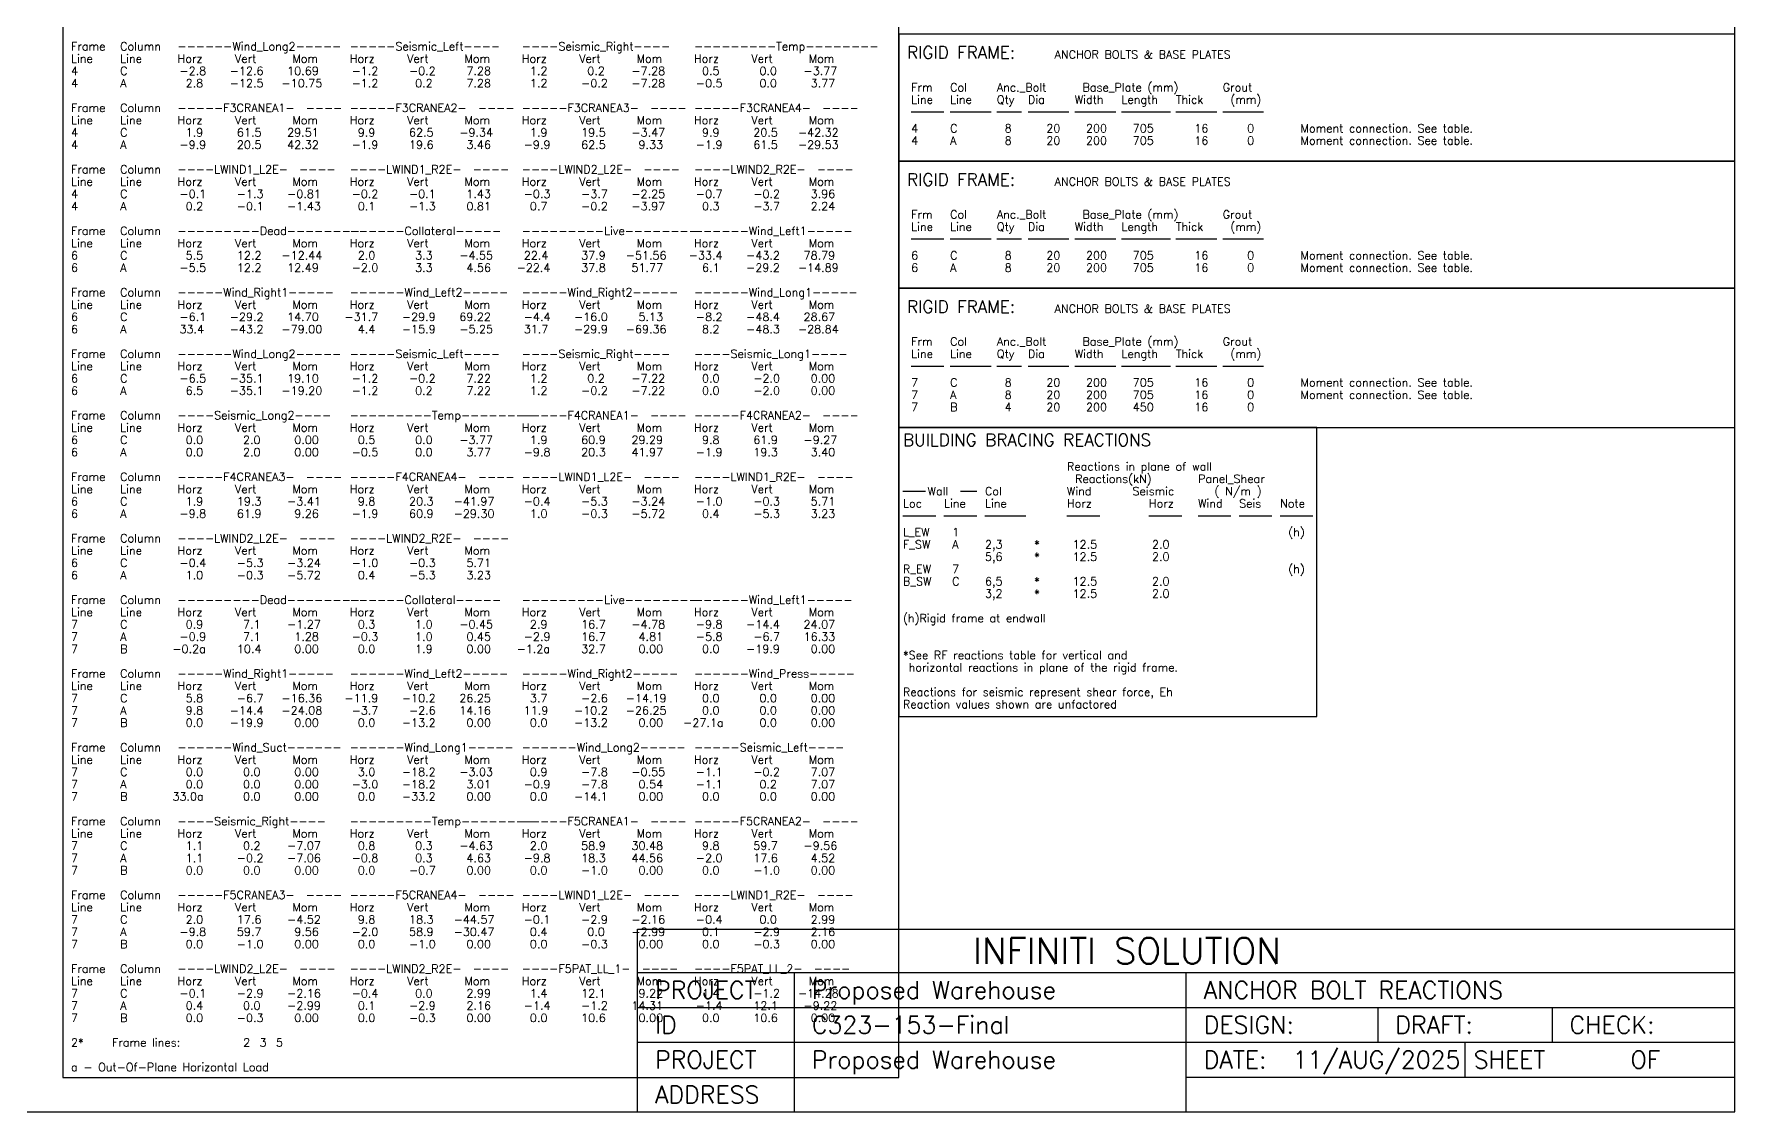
# Model space of a CAD drawing. Extents: x 0 to 56852, y 0 to 40202.
# Drawn here: x 23277 to 56852, y 0 to 21272 of the extents above; entities that cross this region are included whole.
import ezdxf

# ---------------------------------------------------------------- set-up
doc = ezdxf.new("R2010")
doc.units = 0
doc.linetypes.add('CONTIN', pattern=[0])
doc.layers.get('0').update_dxf_attribs({"linetype": 'CONTIN'})
for name, color, linetype in [('1', 7, 'CONTIN'), ('13', 1, 'CONTIN'), ('14', 7, 'CONTIN'), ('20', 7, 'CONTIN'), ('22', 7, 'CONTIN'), ('26', 7, 'CONTIN')]:
    doc.layers.add(name, color=color, linetype=linetype)
doc.styles.add('SIMPLEX', font='SIMPLEX')

# ---------------------------------------------------------------- blocks, each defined once
blk = doc.blocks.new('BOLT04')
for p, q in [((16503.26, 0), (0, 0)), ((0, 0), (0, -2507.848)), ((16503.26, -2507.848), (16503.26, 0)), ((0, -2507.848), (16503.26, -2507.848))]:
    blk.add_line(p, q)
at = {"layer": '14'}
for p, q in [((242.695, -1537.068), (889.882, -1537.068)), ((1011.229, -1537.068), (1820.212, -1537.068)), ((1933.47, -1537.068), (2418.86, -1537.068)), ((2548.298, -1537.068), (3357.281, -1537.068)), ((3470.539, -1537.068), (4279.522, -1537.068)), ((4392.78, -1537.068), (5363.56, -1537.068)), ((5468.729, -1537.068), (6277.712, -1537.068)), ((6390.97, -1537.068), (7199.954, -1537.068))]:
    blk.add_line(p, q, dxfattribs=at)
at = {"layer": '13', "style": 'SIMPLEX'}
for s, p in [('4', (242.695, -1941.56)), ('C', (1011.229, -1941.56)), ('4', (242.695, -2184.255)), ('A', (1011.229, -2184.255))]:
    blk.add_text(s, height=161.797, dxfattribs=at).set_placement(p)
at = {"layer": '14', "style": 'SIMPLEX'}
for s, p in [('Frm', (242.695, -1132.577)), ('Col', (1011.229, -1132.577)), ('Anc._Bolt', (1933.47, -1132.577)), ('Base_Plate (mm)', (3624.246, -1132.577)), ('Grout', (6390.97, -1132.577)), ('Line', (242.695, -1375.272)), ('Line', (1011.229, -1375.272)), ('Qty', (1933.47, -1375.272)), ('Dia', (2548.298, -1375.272)), ('Width', (3470.539, -1375.272)), ('Length', (4392.78, -1375.272)), ('Thick', (5468.729, -1375.272)), ('(mm)', (6544.676, -1375.272)), ('Moment connection. See table.', (7928.039, -1941.56)), ('Moment connection. See table.', (7928.039, -2184.255))]:
    blk.add_text(s, height=161.797, dxfattribs=at).set_placement(p)
at = {"layer": '20', "style": 'SIMPLEX'}
for s, height, p in [('RIGID FRAME:', 242.695, (161.797, -485.39)), ('ANCHOR BOLTS & BASE PLATES', 161.797, (3074.136, -485.39))]:
    blk.add_text(s, height=height, dxfattribs=at).set_placement(p)
at = {"layer": '26', "style": 'SIMPLEX'}
for s, p in [('8', (2087.177, -1941.56)), ('   20', (2548.298, -1941.56)), ('  200', (3470.539, -1941.56)), ('  705', (4392.78, -1941.56)), ('   16', (5468.729, -1941.56)), ('    0', (6390.97, -1941.56)), ('8', (2087.177, -2184.255)), ('   20', (2548.298, -2184.255)), ('  200', (3470.539, -2184.255)), ('  705', (4392.78, -2184.255)), ('   16', (5468.729, -2184.255)), ('    0', (6390.97, -2184.255))]:
    blk.add_text(s, height=161.797, dxfattribs=at).set_placement(p)
blk = doc.blocks.new('BOLT06')
for p, q in [((16503.26, 0), (0, 0)), ((0, 0), (0, -2507.848)), ((16503.26, -2507.848), (16503.26, 0)), ((0, -2507.848), (16503.26, -2507.848))]:
    blk.add_line(p, q)
at = {"layer": '14'}
for p, q in [((242.695, -1537.068), (889.882, -1537.068)), ((1011.229, -1537.068), (1820.212, -1537.068)), ((1933.47, -1537.068), (2418.86, -1537.068)), ((2548.298, -1537.068), (3357.281, -1537.068)), ((3470.539, -1537.068), (4279.522, -1537.068)), ((4392.78, -1537.068), (5363.56, -1537.068)), ((5468.729, -1537.068), (6277.712, -1537.068)), ((6390.97, -1537.068), (7199.954, -1537.068))]:
    blk.add_line(p, q, dxfattribs=at)
at = {"layer": '13', "style": 'SIMPLEX'}
for s, p in [('6', (242.695, -1941.56)), ('C', (1011.229, -1941.56)), ('6', (242.695, -2184.255)), ('A', (1011.229, -2184.255))]:
    blk.add_text(s, height=161.797, dxfattribs=at).set_placement(p)
at = {"layer": '14', "style": 'SIMPLEX'}
for s, p in [('Frm', (242.695, -1132.577)), ('Col', (1011.229, -1132.577)), ('Anc._Bolt', (1933.47, -1132.577)), ('Base_Plate (mm)', (3624.246, -1132.577)), ('Grout', (6390.97, -1132.577)), ('Line', (242.695, -1375.272)), ('Line', (1011.229, -1375.272)), ('Qty', (1933.47, -1375.272)), ('Dia', (2548.298, -1375.272)), ('Width', (3470.539, -1375.272)), ('Length', (4392.78, -1375.272)), ('Thick', (5468.729, -1375.272)), ('(mm)', (6544.676, -1375.272)), ('Moment connection. See table.', (7928.039, -1941.56)), ('Moment connection. See table.', (7928.039, -2184.255))]:
    blk.add_text(s, height=161.797, dxfattribs=at).set_placement(p)
at = {"layer": '20', "style": 'SIMPLEX'}
for s, height, p in [('RIGID FRAME:', 242.695, (161.797, -485.39)), ('ANCHOR BOLTS & BASE PLATES', 161.797, (3074.136, -485.39))]:
    blk.add_text(s, height=height, dxfattribs=at).set_placement(p)
at = {"layer": '26', "style": 'SIMPLEX'}
for s, p in [('8', (2087.177, -1941.56)), ('   20', (2548.298, -1941.56)), ('  200', (3470.539, -1941.56)), ('  705', (4392.78, -1941.56)), ('   16', (5468.729, -1941.56)), ('    0', (6390.97, -1941.56)), ('8', (2087.177, -2184.255)), ('   20', (2548.298, -2184.255)), ('  200', (3470.539, -2184.255)), ('  705', (4392.78, -2184.255)), ('   16', (5468.729, -2184.255)), ('    0', (6390.97, -2184.255))]:
    blk.add_text(s, height=161.797, dxfattribs=at).set_placement(p)
blk = doc.blocks.new('BOLT07')
for p, q in [((16503.26, 0), (0, 0)), ((0, 0), (0, -2750.543)), ((16503.26, -2750.543), (16503.26, 0)), ((0, -2750.543), (16503.26, -2750.543))]:
    blk.add_line(p, q)
at = {"layer": '14'}
for p, q in [((242.695, -1537.068), (889.882, -1537.068)), ((1011.229, -1537.068), (1820.212, -1537.068)), ((1933.47, -1537.068), (2418.86, -1537.068)), ((2548.298, -1537.068), (3357.281, -1537.068)), ((3470.539, -1537.068), (4279.522, -1537.068)), ((4392.78, -1537.068), (5363.56, -1537.068)), ((5468.729, -1537.068), (6277.712, -1537.068)), ((6390.97, -1537.068), (7199.954, -1537.068))]:
    blk.add_line(p, q, dxfattribs=at)
at = {"layer": '13', "style": 'SIMPLEX'}
for s, p in [('7', (242.695, -1941.56)), ('C', (1011.229, -1941.56)), ('7', (242.695, -2184.255)), ('7', (242.695, -2426.949)), ('A', (1011.229, -2184.255)), ('B', (1011.229, -2426.949))]:
    blk.add_text(s, height=161.797, dxfattribs=at).set_placement(p)
at = {"layer": '14', "style": 'SIMPLEX'}
for s, p in [('Frm', (242.695, -1132.577)), ('Col', (1011.229, -1132.577)), ('Anc._Bolt', (1933.47, -1132.577)), ('Base_Plate (mm)', (3624.246, -1132.577)), ('Grout', (6390.97, -1132.577)), ('Line', (242.695, -1375.272)), ('Line', (1011.229, -1375.272)), ('Qty', (1933.47, -1375.272)), ('Dia', (2548.298, -1375.272)), ('Width', (3470.539, -1375.272)), ('Length', (4392.78, -1375.272)), ('Thick', (5468.729, -1375.272)), ('(mm)', (6544.676, -1375.272)), ('Moment connection. See table.', (7928.039, -1941.56)), ('Moment connection. See table.', (7928.039, -2184.255))]:
    blk.add_text(s, height=161.797, dxfattribs=at).set_placement(p)
at = {"layer": '20', "style": 'SIMPLEX'}
for s, height, p in [('RIGID FRAME:', 242.695, (161.797, -485.39)), ('ANCHOR BOLTS & BASE PLATES', 161.797, (3074.136, -485.39))]:
    blk.add_text(s, height=height, dxfattribs=at).set_placement(p)
at = {"layer": '26', "style": 'SIMPLEX'}
for s, p in [('8', (2087.177, -1941.56)), ('   20', (2548.298, -1941.56)), ('  200', (3470.539, -1941.56)), ('  705', (4392.78, -1941.56)), ('   16', (5468.729, -1941.56)), ('    0', (6390.97, -1941.56)), ('8', (2087.177, -2184.255)), ('4', (2087.177, -2426.949)), ('   20', (2548.298, -2184.255)), ('   20', (2548.298, -2426.949)), ('  200', (3470.539, -2184.255)), ('  200', (3470.539, -2426.949)), ('  705', (4392.78, -2184.255)), ('  450', (4392.78, -2426.949)), ('   16', (5468.729, -2184.255)), ('   16', (5468.729, -2426.949)), ('    0', (6390.97, -2184.255)), ('    0', (6390.97, -2426.949))]:
    blk.add_text(s, height=161.797, dxfattribs=at).set_placement(p)
blk = doc.blocks.new('RFBASE')
at = {"layer": '1'}
for p, q in [((0, 0), (0, -39518.863)), ((16503.26, -39518.863), (16503.26, 0)), ((0, -39518.863), (16503.26, -39518.863))]:
    blk.add_line(p, q, dxfattribs=at)
at = {"layer": '13', "style": 'SIMPLEX'}
for s, p in [('4', (161.797, -19739.199)), ('C', (1132.577, -19739.199)), ('4', (161.797, -19981.896)), ('A', (1132.577, -19981.896)), ('4', (161.797, -20952.678)), ('C', (1132.577, -20952.678)), ('4', (161.797, -21195.371)), ('A', (1132.577, -21195.371)), ('4', (161.797, -22166.154)), ('C', (1132.577, -22166.154)), ('4', (161.797, -22408.85)), ('A', (1132.577, -22408.85)), ('6', (161.797, -23379.633)), ('6', (161.797, -23622.326)), ('A', (1132.577, -23622.326)), ('C', (1132.577, -23379.633)), ('6', (161.797, -24593.104)), ('C', (1132.577, -24593.104)), ('6', (161.797, -24835.801)), ('A', (1132.577, -24835.801)), ('6', (161.797, -25806.582)), ('C', (1132.577, -25806.582)), ('6', (161.797, -26049.275)), ('A', (1132.577, -26049.275)), ('6', (161.797, -27020.061)), ('C', (1132.577, -27020.061)), ('6', (161.797, -27262.754)), ('A', (1132.577, -27262.754)), ('6', (161.797, -28233.535)), ('C', (1132.577, -28233.535)), ('6', (161.797, -28476.23)), ('A', (1132.577, -28476.23)), ('6', (161.797, -29447.012)), ('6', (161.797, -29689.707)), ('A', (1132.577, -29689.707)), ('C', (1132.577, -29447.012)), ('7', (161.797, -30660.488)), ('C', (1132.577, -30660.488)), ('7', (161.797, -30903.184)), ('A', (1132.577, -30903.184)), ('7', (161.797, -31145.881)), ('B', (1132.577, -31145.881)), ('7', (161.797, -32116.66)), ('7', (161.797, -32359.355)), ('A', (1132.577, -32359.355)), ('C', (1132.577, -32116.66)), ('7', (161.797, -32602.053)), ('B', (1132.577, -32602.053)), ('7', (161.797, -33572.832)), ('C', (1132.577, -33572.832)), ('7', (161.797, -33815.527)), ('7', (161.797, -34058.223)), ('A', (1132.577, -33815.527)), ('B', (1132.577, -34058.223)), ('7', (161.797, -35029.004)), ('C', (1132.577, -35029.004)), ('7', (161.797, -35271.699)), ('A', (1132.577, -35271.699)), ('7', (161.797, -35514.395)), ('B', (1132.577, -35514.395)), ('7', (161.797, -36485.176)), ('7', (161.797, -36727.871)), ('A', (1132.577, -36727.871)), ('C', (1132.577, -36485.176)), ('7', (161.797, -36970.566)), ('B', (1132.577, -36970.566)), ('7', (161.797, -37941.344)), ('C', (1132.577, -37941.344)), ('7', (161.797, -38184.039)), ('7', (161.797, -38426.734)), ('A', (1132.577, -38184.039)), ('B', (1132.577, -38426.734)), ('2*', (161.797, -38912.125)), ('2', (3559.526, -38912.125)), ('3', (3883.12, -38912.125)), ('5', (4206.713, -38912.125)), ('a - Out-Of-Plane Horizontal Load', (161.797, -39397.516))]:
    blk.add_text(s, height=161.797, dxfattribs=at).set_placement(p)
at = {"layer": '14', "style": 'SIMPLEX'}
for s, p in [('Frame', (161.797, -19253.813)), ('Column', (1132.577, -19253.813)), ('------Wind_Long2-----', (2265.153, -19253.813)), ('-----Seismic_Left----', (5662.883, -19253.813)), ('----Seismic_Right----', (9060.612, -19253.813)), ('---------Temp--------', (12458.343, -19253.813)), ('Line', (161.797, -19496.506)), ('Line', (1132.577, -19496.506)), ('Horz', (2265.153, -19496.506)), ('Vert', (3397.73, -19496.506)), ('Mom', (4530.306, -19496.506)), ('Horz', (5662.883, -19496.506)), ('Vert', (6795.459, -19496.506)), ('Mom', (7928.036, -19496.506)), ('Horz', (9060.612, -19496.506)), ('Vert', (10193.189, -19496.506)), ('Mom', (11325.766, -19496.506)), ('Horz', (12458.343, -19496.506)), ('Vert', (13590.919, -19496.506)), ('Mom', (14723.495, -19496.506)), ('Frame', (161.797, -20467.287)), ('Column', (1132.577, -20467.287)), ('-----F3CRANEA1-  ----', (2265.153, -20467.287)), ('-----F3CRANEA2-  ----', (5662.883, -20467.287)), ('-----F3CRANEA3-  ----', (9060.612, -20467.287)), ('-----F3CRANEA4-  ----', (12458.343, -20467.287)), ('Line', (161.797, -20709.982)), ('Line', (1132.577, -20709.982)), ('Horz', (2265.153, -20709.982)), ('Vert', (3397.73, -20709.982)), ('Mom', (4530.306, -20709.982)), ('Horz', (5662.883, -20709.982)), ('Vert', (6795.459, -20709.982)), ('Mom', (7928.036, -20709.982)), ('Horz', (9060.612, -20709.982)), ('Vert', (10193.189, -20709.982)), ('Mom', (11325.766, -20709.982)), ('Horz', (12458.343, -20709.982)), ('Vert', (13590.919, -20709.982)), ('Mom', (14723.495, -20709.982)), ('Frame', (161.797, -21680.764)), ('Line', (161.797, -21923.461)), ('Column', (1132.577, -21680.764)), ('Line', (1132.577, -21923.461)), ('----LWIND1_L2E-  ----', (2265.153, -21680.764)), ('Horz', (2265.153, -21923.461)), ('Vert', (3397.73, -21923.461)), ('Mom', (4530.306, -21923.461)), ('----LWIND1_R2E-  ----', (5662.883, -21680.764)), ('Horz', (5662.883, -21923.461)), ('Vert', (6795.459, -21923.461)), ('Mom', (7928.036, -21923.461)), ('----LWIND2_L2E-  ----', (9060.612, -21680.764)), ('Horz', (9060.612, -21923.461)), ('Vert', (10193.189, -21923.461)), ('Mom', (11325.766, -21923.461)), ('----LWIND2_R2E-  ----', (12458.343, -21680.764)), ('Horz', (12458.343, -21923.461)), ('Vert', (13590.919, -21923.461)), ('Mom', (14723.495, -21923.461)), ('Frame', (161.797, -22894.24)), ('Column', (1132.577, -22894.24)), ('---------Dead--------', (2265.153, -22894.24)), ('------Collateral-----', (5662.883, -22894.24)), ('---------Live--------', (9060.612, -22894.24)), ('------Wind_Left1-----', (12458.343, -22894.24)), ('Line', (161.797, -23136.936)), ('Line', (1132.577, -23136.936)), ('Horz', (2265.153, -23136.936)), ('Vert', (3397.73, -23136.936)), ('Mom', (4530.306, -23136.936)), ('Horz', (5662.883, -23136.936)), ('Vert', (6795.459, -23136.936)), ('Mom', (7928.036, -23136.936)), ('Horz', (9060.612, -23136.936)), ('Vert', (10193.189, -23136.936)), ('Mom', (11325.766, -23136.936)), ('Horz', (12458.343, -23136.936)), ('Vert', (13590.919, -23136.936)), ('Mom', (14723.495, -23136.936)), ('Frame', (161.797, -24107.717)), ('Column', (1132.577, -24107.717)), ('-----Wind_Right1-----', (2265.153, -24107.717)), ('------Wind_Left2-----', (5662.883, -24107.717)), ('-----Wind_Right2-----', (9060.612, -24107.717)), ('------Wind_Long1-----', (12458.343, -24107.717)), ('Line', (161.797, -24350.41)), ('Line', (1132.577, -24350.41)), ('Horz', (2265.153, -24350.41)), ('Vert', (3397.73, -24350.41)), ('Mom', (4530.306, -24350.41)), ('Horz', (5662.883, -24350.41)), ('Vert', (6795.459, -24350.41)), ('Mom', (7928.036, -24350.41)), ('Horz', (9060.612, -24350.41)), ('Vert', (10193.189, -24350.41)), ('Mom', (11325.766, -24350.41)), ('Horz', (12458.343, -24350.41)), ('Vert', (13590.919, -24350.41)), ('Mom', (14723.495, -24350.41)), ('Frame', (161.797, -25321.191)), ('Column', (1132.577, -25321.191)), ('------Wind_Long2-----', (2265.153, -25321.191)), ('-----Seismic_Left----', (5662.883, -25321.191)), ('----Seismic_Right----', (9060.612, -25321.191)), ('----Seismic_Long1----', (12458.343, -25321.191)), ('Line', (161.797, -25563.889)), ('Line', (1132.577, -25563.889)), ('Horz', (2265.153, -25563.889)), ('Vert', (3397.73, -25563.889)), ('Mom', (4530.306, -25563.889)), ('Horz', (5662.883, -25563.889)), ('Vert', (6795.459, -25563.889)), ('Mom', (7928.036, -25563.889)), ('Horz', (9060.612, -25563.889)), ('Vert', (10193.189, -25563.889)), ('Mom', (11325.766, -25563.889)), ('Horz', (12458.343, -25563.889)), ('Vert', (13590.919, -25563.889)), ('Mom', (14723.495, -25563.889)), ('Frame', (161.797, -26534.668)), ('Column', (1132.577, -26534.668)), ('----Seismic_Long2----', (2265.153, -26534.668)), ('---------Temp--------', (5662.883, -26534.668)), ('-----F4CRANEA1-  ----', (9060.612, -26534.668)), ('-----F4CRANEA2-  ----', (12458.343, -26534.668)), ('Line', (161.797, -26777.363)), ('Line', (1132.577, -26777.363)), ('Horz', (2265.153, -26777.363)), ('Vert', (3397.73, -26777.363)), ('Mom', (4530.306, -26777.363)), ('Horz', (5662.883, -26777.363)), ('Vert', (6795.459, -26777.363)), ('Mom', (7928.036, -26777.363)), ('Horz', (9060.612, -26777.363)), ('Vert', (10193.189, -26777.363)), ('Mom', (11325.766, -26777.363)), ('Horz', (12458.343, -26777.363)), ('Vert', (13590.919, -26777.363)), ('Mom', (14723.495, -26777.363)), ('Frame', (161.797, -27748.145)), ('Line', (161.797, -27990.84)), ('Column', (1132.577, -27748.145)), ('Line', (1132.577, -27990.84)), ('-----F4CRANEA3-  ----', (2265.153, -27748.145)), ('Horz', (2265.153, -27990.84)), ('Vert', (3397.73, -27990.84)), ('Mom', (4530.306, -27990.84)), ('-----F4CRANEA4-  ----', (5662.883, -27748.145)), ('Horz', (5662.883, -27990.84)), ('Vert', (6795.459, -27990.84)), ('Mom', (7928.036, -27990.84)), ('----LWIND1_L2E-  ----', (9060.612, -27748.145)), ('Horz', (9060.612, -27990.84)), ('Vert', (10193.189, -27990.84)), ('Mom', (11325.766, -27990.84)), ('----LWIND1_R2E-  ----', (12458.343, -27748.145)), ('Horz', (12458.343, -27990.84)), ('Vert', (13590.919, -27990.84)), ('Mom', (14723.495, -27990.84)), ('Frame', (161.797, -28961.619)), ('Column', (1132.577, -28961.619)), ('----LWIND2_L2E-  ----', (2265.153, -28961.619)), ('----LWIND2_R2E-  ----', (5662.883, -28961.619)), ('Line', (161.797, -29204.316)), ('Line', (1132.577, -29204.316)), ('Horz', (2265.153, -29204.316)), ('Vert', (3397.73, -29204.316)), ('Mom', (4530.306, -29204.316)), ('Horz', (5662.883, -29204.316)), ('Vert', (6795.459, -29204.316)), ('Mom', (7928.036, -29204.316)), ('Frame', (161.797, -30175.098)), ('Column', (1132.577, -30175.098)), ('---------Dead--------', (2265.153, -30175.098)), ('------Collateral-----', (5662.883, -30175.098)), ('---------Live--------', (9060.612, -30175.098)), ('------Wind_Left1-----', (12458.343, -30175.098)), ('Line', (161.797, -30417.793)), ('Line', (1132.577, -30417.793)), ('Horz', (2265.153, -30417.793)), ('Vert', (3397.73, -30417.793)), ('Mom', (4530.306, -30417.793)), ('Horz', (5662.883, -30417.793)), ('Vert', (6795.459, -30417.793)), ('Mom', (7928.036, -30417.793)), ('Horz', (9060.612, -30417.793)), ('Vert', (10193.189, -30417.793)), ('Mom', (11325.766, -30417.793)), ('Horz', (12458.343, -30417.793)), ('Vert', (13590.919, -30417.793)), ('Mom', (14723.495, -30417.793)), ('Frame', (161.797, -31631.27)), ('Column', (1132.577, -31631.27)), ('-----Wind_Right1-----', (2265.153, -31631.27)), ('------Wind_Left2-----', (5662.883, -31631.27)), ('-----Wind_Right2-----', (9060.612, -31631.27)), ('------Wind_Press-----', (12458.343, -31631.27)), ('Line', (161.797, -31873.965)), ('Line', (1132.577, -31873.965)), ('Horz', (2265.153, -31873.965)), ('Vert', (3397.73, -31873.965)), ('Mom', (4530.306, -31873.965)), ('Horz', (5662.883, -31873.965)), ('Vert', (6795.459, -31873.965)), ('Mom', (7928.036, -31873.965)), ('Horz', (9060.612, -31873.965)), ('Vert', (10193.189, -31873.965)), ('Mom', (11325.766, -31873.965)), ('Horz', (12458.343, -31873.965)), ('Vert', (13590.919, -31873.965)), ('Mom', (14723.495, -31873.965)), ('Frame', (161.797, -33087.441)), ('Line', (161.797, -33330.137)), ('Column', (1132.577, -33087.441)), ('Line', (1132.577, -33330.137)), ('------Wind_Suct------', (2265.153, -33087.441)), ('Horz', (2265.153, -33330.137)), ('Vert', (3397.73, -33330.137)), ('Mom', (4530.306, -33330.137)), ('------Wind_Long1-----', (5662.883, -33087.441)), ('Horz', (5662.883, -33330.137)), ('Vert', (6795.459, -33330.137)), ('Mom', (7928.036, -33330.137)), ('------Wind_Long2-----', (9060.612, -33087.441)), ('Horz', (9060.612, -33330.137)), ('Vert', (10193.189, -33330.137)), ('Mom', (11325.766, -33330.137)), ('-----Seismic_Left----', (12458.343, -33087.441)), ('Horz', (12458.343, -33330.137)), ('Vert', (13590.919, -33330.137)), ('Mom', (14723.495, -33330.137)), ('Frame', (161.797, -34543.613)), ('Column', (1132.577, -34543.613)), ('----Seismic_Right----', (2265.153, -34543.613)), ('---------Temp--------', (5662.883, -34543.613)), ('-----F5CRANEA1-  ----', (9060.612, -34543.613)), ('-----F5CRANEA2-  ----', (12458.343, -34543.613)), ('Line', (161.797, -34786.309)), ('Line', (1132.577, -34786.309)), ('Horz', (2265.153, -34786.309)), ('Vert', (3397.73, -34786.309)), ('Mom', (4530.306, -34786.309)), ('Horz', (5662.883, -34786.309)), ('Vert', (6795.459, -34786.309)), ('Mom', (7928.036, -34786.309)), ('Horz', (9060.612, -34786.309)), ('Vert', (10193.189, -34786.309)), ('Mom', (11325.766, -34786.309)), ('Horz', (12458.343, -34786.309)), ('Vert', (13590.919, -34786.309)), ('Mom', (14723.495, -34786.309)), ('Frame', (161.797, -35999.785)), ('Column', (1132.577, -35999.785)), ('-----F5CRANEA3-  ----', (2265.153, -35999.785)), ('-----F5CRANEA4-  ----', (5662.883, -35999.785)), ('----LWIND1_L2E-  ----', (9060.612, -35999.785)), ('----LWIND1_R2E-  ----', (12458.343, -35999.785)), ('Line', (161.797, -36242.48)), ('Line', (1132.577, -36242.48)), ('Horz', (2265.153, -36242.48)), ('Vert', (3397.73, -36242.48)), ('Mom', (4530.306, -36242.48)), ('Horz', (5662.883, -36242.48)), ('Vert', (6795.459, -36242.48)), ('Mom', (7928.036, -36242.48)), ('Horz', (9060.612, -36242.48)), ('Vert', (10193.189, -36242.48)), ('Mom', (11325.766, -36242.48)), ('Horz', (12458.343, -36242.48)), ('Vert', (13590.919, -36242.48)), ('Mom', (14723.495, -36242.48)), ('Frame', (161.797, -37455.953)), ('Line', (161.797, -37698.648)), ('Column', (1132.577, -37455.953)), ('Line', (1132.577, -37698.648)), ('----LWIND2_L2E-  ----', (2265.153, -37455.953)), ('Horz', (2265.153, -37698.648)), ('Vert', (3397.73, -37698.648)), ('Mom', (4530.306, -37698.648)), ('----LWIND2_R2E-  ----', (5662.883, -37455.953)), ('Horz', (5662.883, -37698.648)), ('Vert', (6795.459, -37698.648)), ('Mom', (7928.036, -37698.648)), ('----F5PAT_LL_1-  ----', (9060.612, -37455.953)), ('Horz', (9060.612, -37698.648)), ('Vert', (10193.189, -37698.648)), ('Mom', (11325.766, -37698.648)), ('----F5PAT_LL_2-  ----', (12458.343, -37455.953)), ('Horz', (12458.343, -37698.648)), ('Vert', (13590.919, -37698.648)), ('Mom', (14723.495, -37698.648)), ('Frame lines:', (970.78, -38912.125))]:
    blk.add_text(s, height=161.797, dxfattribs=at).set_placement(p)
at = {"layer": '26', "style": 'SIMPLEX'}
for s, p in [('   -2.8', (1941.56, -19739.199)), ('  -12.6', (3074.136, -19739.199)), ('  10.69', (4206.713, -19739.199)), ('   -1.2', (5339.29, -19739.199)), ('   -0.2', (6471.866, -19739.199)), ('   7.28', (7604.443, -19739.199)), ('    1.2', (8737.02, -19739.199)), ('    0.2', (9869.596, -19739.199)), ('  -7.28', (11002.173, -19739.199)), ('    0.5', (12134.749, -19739.199)), ('    0.0', (13267.326, -19739.199)), ('  -3.77', (14399.902, -19739.199)), ('    2.8', (1941.56, -19981.896)), ('  -12.5', (3074.136, -19981.896)), (' -10.75', (4206.713, -19981.896)), ('   -1.2', (5339.29, -19981.896)), ('    0.2', (6471.866, -19981.896)), ('   7.28', (7604.443, -19981.896)), ('    1.2', (8737.02, -19981.896)), ('   -0.2', (9869.596, -19981.896)), ('  -7.28', (11002.173, -19981.896)), ('   -0.5', (12134.749, -19981.896)), ('    0.0', (13267.326, -19981.896)), ('   3.77', (14399.902, -19981.896)), ('    1.9', (1941.56, -20952.678)), ('   61.5', (3074.136, -20952.678)), ('  29.51', (4206.713, -20952.678)), ('    9.9', (5339.29, -20952.678)), ('   62.5', (6471.866, -20952.678)), ('  -9.34', (7604.443, -20952.678)), ('    1.9', (8737.02, -20952.678)), ('   19.5', (9869.596, -20952.678)), ('  -3.47', (11002.173, -20952.678)), ('    9.9', (12134.749, -20952.678)), ('   20.5', (13267.326, -20952.678)), (' -42.32', (14399.902, -20952.678)), ('   -9.9', (1941.56, -21195.371)), ('   20.5', (3074.136, -21195.371)), ('  42.32', (4206.713, -21195.371)), ('   -1.9', (5339.29, -21195.371)), ('   19.6', (6471.866, -21195.371)), ('   3.46', (7604.443, -21195.371)), ('   -9.9', (8737.02, -21195.371)), ('   62.5', (9869.596, -21195.371)), ('   9.33', (11002.173, -21195.371)), ('   -1.9', (12134.749, -21195.371)), ('   61.5', (13267.326, -21195.371)), (' -29.53', (14399.902, -21195.371)), ('   -0.1', (1941.56, -22166.154)), ('   -1.3', (3074.136, -22166.154)), ('  -0.81', (4206.713, -22166.154)), ('   -0.2', (5339.29, -22166.154)), ('   -0.1', (6471.866, -22166.154)), ('   1.43', (7604.443, -22166.154)), ('   -0.3', (8737.02, -22166.154)), ('   -3.7', (9869.596, -22166.154)), ('  -2.25', (11002.173, -22166.154)), ('   -0.7', (12134.749, -22166.154)), ('   -0.2', (13267.326, -22166.154)), ('   3.96', (14399.902, -22166.154)), ('    0.2', (1941.56, -22408.85)), ('   -0.1', (3074.136, -22408.85)), ('  -1.43', (4206.713, -22408.85)), ('    0.1', (5339.29, -22408.85)), ('   -1.3', (6471.866, -22408.85)), ('   0.81', (7604.443, -22408.85)), ('    0.7', (8737.02, -22408.85)), ('   -0.2', (9869.596, -22408.85)), ('  -3.97', (11002.173, -22408.85)), ('    0.3', (12134.749, -22408.85)), ('   -3.7', (13267.326, -22408.85)), ('   2.24', (14399.902, -22408.85)), ('   -5.5', (1941.56, -23622.326)), ('    5.5', (1941.56, -23379.633)), ('   12.2', (3074.136, -23379.633)), ('   12.2', (3074.136, -23622.326)), (' -12.44', (4206.713, -23379.633)), ('  12.49', (4206.713, -23622.326)), ('   -2.0', (5339.29, -23622.326)), ('    2.0', (5339.29, -23379.633)), ('    3.3', (6471.866, -23379.633)), ('    3.3', (6471.866, -23622.326)), ('  -4.55', (7604.443, -23379.633)), ('   4.56', (7604.443, -23622.326)), ('  -22.4', (8737.02, -23622.326)), ('   22.4', (8737.02, -23379.633)), ('   37.9', (9869.596, -23379.633)), ('   37.8', (9869.596, -23622.326)), (' -51.56', (11002.173, -23379.633)), ('  51.77', (11002.173, -23622.326)), ('  -33.4', (12134.749, -23379.633)), ('    6.1', (12134.749, -23622.326)), ('  -43.2', (13267.326, -23379.633)), ('  -29.2', (13267.326, -23622.326)), (' -14.89', (14399.902, -23622.326)), ('  78.79', (14399.902, -23379.633)), ('   -6.1', (1941.56, -24593.104)), ('  -29.2', (3074.136, -24593.104)), ('  14.70', (4206.713, -24593.104)), ('  -31.7', (5339.29, -24593.104)), ('  -29.9', (6471.866, -24593.104)), ('  69.22', (7604.443, -24593.104)), ('   -4.4', (8737.02, -24593.104)), ('  -16.0', (9869.596, -24593.104)), ('   5.13', (11002.173, -24593.104)), ('   -8.2', (12134.749, -24593.104)), ('  -48.4', (13267.326, -24593.104)), ('  28.67', (14399.902, -24593.104)), ('   33.4', (1941.56, -24835.801)), ('  -43.2', (3074.136, -24835.801)), (' -79.00', (4206.713, -24835.801)), ('    4.4', (5339.29, -24835.801)), ('  -15.9', (6471.866, -24835.801)), ('  -5.25', (7604.443, -24835.801)), ('   31.7', (8737.02, -24835.801)), ('  -29.9', (9869.596, -24835.801)), (' -69.36', (11002.173, -24835.801)), ('    8.2', (12134.749, -24835.801)), ('  -48.3', (13267.326, -24835.801)), (' -28.84', (14399.902, -24835.801)), ('   -6.5', (1941.56, -25806.582)), ('  -35.1', (3074.136, -25806.582)), ('  19.10', (4206.713, -25806.582)), ('   -1.2', (5339.29, -25806.582)), ('   -0.2', (6471.866, -25806.582)), ('   7.22', (7604.443, -25806.582)), ('    1.2', (8737.02, -25806.582)), ('    0.2', (9869.596, -25806.582)), ('  -7.22', (11002.173, -25806.582)), ('    0.0', (12134.749, -25806.582)), ('   -2.0', (13267.326, -25806.582)), ('   0.00', (14399.902, -25806.582)), ('    6.5', (1941.56, -26049.275)), ('  -35.1', (3074.136, -26049.275)), (' -19.20', (4206.713, -26049.275)), ('   -1.2', (5339.29, -26049.275)), ('    0.2', (6471.866, -26049.275)), ('   7.22', (7604.443, -26049.275)), ('    1.2', (8737.02, -26049.275)), ('   -0.2', (9869.596, -26049.275)), ('  -7.22', (11002.173, -26049.275)), ('    0.0', (12134.749, -26049.275)), ('   -2.0', (13267.326, -26049.275)), ('   0.00', (14399.902, -26049.275)), ('    0.0', (1941.56, -27020.061)), ('    2.0', (3074.136, -27020.061)), ('   0.00', (4206.713, -27020.061)), ('    0.5', (5339.29, -27020.061)), ('    0.0', (6471.866, -27020.061)), ('  -3.77', (7604.443, -27020.061)), ('    1.9', (8737.02, -27020.061)), ('   60.9', (9869.596, -27020.061)), ('  29.29', (11002.173, -27020.061)), ('    9.8', (12134.749, -27020.061)), ('   61.9', (13267.326, -27020.061)), ('  -9.27', (14399.902, -27020.061)), ('    0.0', (1941.56, -27262.754)), ('    2.0', (3074.136, -27262.754)), ('   0.00', (4206.713, -27262.754)), ('   -0.5', (5339.29, -27262.754)), ('    0.0', (6471.866, -27262.754)), ('   3.77', (7604.443, -27262.754)), ('   -9.8', (8737.02, -27262.754)), ('   20.3', (9869.596, -27262.754)), ('  41.97', (11002.173, -27262.754)), ('   -1.9', (12134.749, -27262.754)), ('   19.3', (13267.326, -27262.754)), ('   3.40', (14399.902, -27262.754)), ('    1.9', (1941.56, -28233.535)), ('   19.3', (3074.136, -28233.535)), ('  -3.41', (4206.713, -28233.535)), ('    9.8', (5339.29, -28233.535)), ('   20.3', (6471.866, -28233.535)), (' -41.97', (7604.443, -28233.535)), ('   -0.4', (8737.02, -28233.535)), ('   -5.3', (9869.596, -28233.535)), ('  -3.24', (11002.173, -28233.535)), ('   -1.0', (12134.749, -28233.535)), ('   -0.3', (13267.326, -28233.535)), ('   5.71', (14399.902, -28233.535)), ('   -9.8', (1941.56, -28476.23)), ('   61.9', (3074.136, -28476.23)), ('   9.26', (4206.713, -28476.23)), ('   -1.9', (5339.29, -28476.23)), ('   60.9', (6471.866, -28476.23)), (' -29.30', (7604.443, -28476.23)), ('    1.0', (8737.02, -28476.23)), ('   -0.3', (9869.596, -28476.23)), ('  -5.72', (11002.173, -28476.23)), ('    0.4', (12134.749, -28476.23)), ('   -5.3', (13267.326, -28476.23)), ('   3.23', (14399.902, -28476.23)), ('   -0.4', (1941.56, -29447.012)), ('    1.0', (1941.56, -29689.707)), ('   -5.3', (3074.136, -29447.012)), ('   -0.3', (3074.136, -29689.707)), ('  -3.24', (4206.713, -29447.012)), ('  -5.72', (4206.713, -29689.707)), ('   -1.0', (5339.29, -29447.012)), ('    0.4', (5339.29, -29689.707)), ('   -0.3', (6471.866, -29447.012)), ('   -5.3', (6471.866, -29689.707)), ('   5.71', (7604.443, -29447.012)), ('   3.23', (7604.443, -29689.707)), ('    0.9', (1941.56, -30660.488)), ('    7.1', (3074.136, -30660.488)), ('  -1.27', (4206.713, -30660.488)), ('    0.3', (5339.29, -30660.488)), ('    1.0', (6471.866, -30660.488)), ('  -0.45', (7604.443, -30660.488)), ('    2.9', (8737.02, -30660.488)), ('   16.7', (9869.596, -30660.488)), ('  -4.78', (11002.173, -30660.488)), ('   -9.8', (12134.749, -30660.488)), ('  -14.4', (13267.326, -30660.488)), ('  24.07', (14399.902, -30660.488)), ('   -0.9', (1941.56, -30903.184)), ('    7.1', (3074.136, -30903.184)), ('   1.28', (4206.713, -30903.184)), ('   -0.3', (5339.29, -30903.184)), ('    1.0', (6471.866, -30903.184)), ('   0.45', (7604.443, -30903.184)), ('   -2.9', (8737.02, -30903.184)), ('   16.7', (9869.596, -30903.184)), ('   4.81', (11002.173, -30903.184)), ('   -5.8', (12134.749, -30903.184)), ('   -6.7', (13267.326, -30903.184)), ('  16.33', (14399.902, -30903.184)), ('  -0.2a', (1941.56, -31145.881)), ('   10.4', (3074.136, -31145.881)), ('   0.00', (4206.713, -31145.881)), ('    0.0', (5339.29, -31145.881)), ('    1.9', (6471.866, -31145.881)), ('   0.00', (7604.443, -31145.881)), ('  -1.2a', (8737.02, -31145.881)), ('   32.7', (9869.596, -31145.881)), ('   0.00', (11002.173, -31145.881)), ('    0.0', (12134.749, -31145.881)), ('  -19.9', (13267.326, -31145.881)), ('   0.00', (14399.902, -31145.881)), ('    5.8', (1941.56, -32116.66)), ('    9.8', (1941.56, -32359.355)), ('  -14.4', (3074.136, -32359.355)), ('   -6.7', (3074.136, -32116.66)), (' -16.36', (4206.713, -32116.66)), (' -24.08', (4206.713, -32359.355)), ('  -11.9', (5339.29, -32116.66)), ('   -3.7', (5339.29, -32359.355)), ('  -10.2', (6471.866, -32116.66)), ('   -2.6', (6471.866, -32359.355)), ('  26.25', (7604.443, -32116.66)), ('  14.16', (7604.443, -32359.355)), ('   11.9', (8737.02, -32359.355)), ('    3.7', (8737.02, -32116.66)), ('  -10.2', (9869.596, -32359.355)), ('   -2.6', (9869.596, -32116.66)), (' -14.19', (11002.173, -32116.66)), (' -26.25', (11002.173, -32359.355)), ('    0.0', (12134.749, -32116.66)), ('    0.0', (12134.749, -32359.355)), ('    0.0', (13267.326, -32116.66)), ('    0.0', (13267.326, -32359.355)), ('   0.00', (14399.902, -32116.66)), ('   0.00', (14399.902, -32359.355)), ('    0.0', (1941.56, -32602.053)), ('  -19.9', (3074.136, -32602.053)), ('   0.00', (4206.713, -32602.053)), ('    0.0', (5339.29, -32602.053)), ('  -13.2', (6471.866, -32602.053)), ('   0.00', (7604.443, -32602.053)), ('    0.0', (8737.02, -32602.053)), ('  -13.2', (9869.596, -32602.053)), ('   0.00', (11002.173, -32602.053)), (' -27.1a', (12134.749, -32602.053)), ('    0.0', (13267.326, -32602.053)), ('   0.00', (14399.902, -32602.053)), ('    0.0', (1941.56, -33572.832)), ('    0.0', (3074.136, -33572.832)), ('   0.00', (4206.713, -33572.832)), ('    3.0', (5339.29, -33572.832)), ('  -18.2', (6471.866, -33572.832)), ('  -3.03', (7604.443, -33572.832)), ('    0.9', (8737.02, -33572.832)), ('   -7.8', (9869.596, -33572.832)), ('  -0.55', (11002.173, -33572.832)), ('   -1.1', (12134.749, -33572.832)), ('   -0.2', (13267.326, -33572.832)), ('   7.07', (14399.902, -33572.832)), ('  33.0a', (1941.56, -34058.223)), ('    0.0', (1941.56, -33815.527)), ('    0.0', (3074.136, -33815.527)), ('    0.0', (3074.136, -34058.223)), ('   0.00', (4206.713, -33815.527)), ('   0.00', (4206.713, -34058.223)), ('   -3.0', (5339.29, -33815.527)), ('    0.0', (5339.29, -34058.223)), ('  -18.2', (6471.866, -33815.527)), ('  -33.2', (6471.866, -34058.223)), ('   3.01', (7604.443, -33815.527)), ('   0.00', (7604.443, -34058.223)), ('   -0.9', (8737.02, -33815.527)), ('    0.0', (8737.02, -34058.223)), ('  -14.1', (9869.596, -34058.223)), ('   -7.8', (9869.596, -33815.527)), ('   0.54', (11002.173, -33815.527)), ('   0.00', (11002.173, -34058.223)), ('   -1.1', (12134.749, -33815.527)), ('    0.0', (12134.749, -34058.223)), ('    0.2', (13267.326, -33815.527)), ('    0.0', (13267.326, -34058.223)), ('   7.07', (14399.902, -33815.527)), ('   0.00', (14399.902, -34058.223)), ('    1.1', (1941.56, -35029.004)), ('    0.2', (3074.136, -35029.004)), ('  -7.07', (4206.713, -35029.004)), ('    0.8', (5339.29, -35029.004)), ('    0.3', (6471.866, -35029.004)), ('  -4.63', (7604.443, -35029.004)), ('    2.0', (8737.02, -35029.004)), ('   58.9', (9869.596, -35029.004)), ('  30.48', (11002.173, -35029.004)), ('    9.8', (12134.749, -35029.004)), ('   59.7', (13267.326, -35029.004)), ('  -9.56', (14399.902, -35029.004)), ('    1.1', (1941.56, -35271.699)), ('   -0.2', (3074.136, -35271.699)), ('  -7.06', (4206.713, -35271.699)), ('   -0.8', (5339.29, -35271.699)), ('    0.3', (6471.866, -35271.699)), ('   4.63', (7604.443, -35271.699)), ('   -9.8', (8737.02, -35271.699)), ('   18.3', (9869.596, -35271.699)), ('  44.56', (11002.173, -35271.699)), ('   -2.0', (12134.749, -35271.699)), ('   17.6', (13267.326, -35271.699)), ('   4.52', (14399.902, -35271.699)), ('    0.0', (1941.56, -35514.395)), ('    0.0', (3074.136, -35514.395)), ('   0.00', (4206.713, -35514.395)), ('    0.0', (5339.29, -35514.395)), ('   -0.7', (6471.866, -35514.395)), ('   0.00', (7604.443, -35514.395)), ('    0.0', (8737.02, -35514.395)), ('   -1.0', (9869.596, -35514.395)), ('   0.00', (11002.173, -35514.395)), ('    0.0', (12134.749, -35514.395)), ('   -1.0', (13267.326, -35514.395)), ('   0.00', (14399.902, -35514.395)), ('   -9.8', (1941.56, -36727.871)), ('    2.0', (1941.56, -36485.176)), ('   59.7', (3074.136, -36727.871)), ('   17.6', (3074.136, -36485.176)), ('  -4.52', (4206.713, -36485.176)), ('   9.56', (4206.713, -36727.871)), ('   -2.0', (5339.29, -36727.871)), ('    9.8', (5339.29, -36485.176)), ('   58.9', (6471.866, -36727.871)), ('   18.3', (6471.866, -36485.176)), (' -44.57', (7604.443, -36485.176)), (' -30.47', (7604.443, -36727.871)), ('   -0.1', (8737.02, -36485.176)), ('    0.4', (8737.02, -36727.871)), ('   -2.9', (9869.596, -36485.176)), ('    0.0', (9869.596, -36727.871)), ('  -2.16', (11002.173, -36485.176)), ('  -2.99', (11002.173, -36727.871)), ('   -0.4', (12134.749, -36485.176)), ('    0.1', (12134.749, -36727.871)), ('   -2.9', (13267.326, -36727.871)), ('    0.0', (13267.326, -36485.176)), ('   2.99', (14399.902, -36485.176)), ('   2.16', (14399.902, -36727.871)), ('    0.0', (1941.56, -36970.566)), ('   -1.0', (3074.136, -36970.566)), ('   0.00', (4206.713, -36970.566)), ('    0.0', (5339.29, -36970.566)), ('   -1.0', (6471.866, -36970.566)), ('   0.00', (7604.443, -36970.566)), ('    0.0', (8737.02, -36970.566)), ('   -0.3', (9869.596, -36970.566)), ('   0.00', (11002.173, -36970.566)), ('    0.0', (12134.749, -36970.566)), ('   -0.3', (13267.326, -36970.566)), ('   0.00', (14399.902, -36970.566)), ('   -0.1', (1941.56, -37941.344)), ('   -2.9', (3074.136, -37941.344)), ('  -2.16', (4206.713, -37941.344)), ('   -0.4', (5339.29, -37941.344)), ('    0.0', (6471.866, -37941.344)), ('   2.99', (7604.443, -37941.344)), ('    1.4', (8737.02, -37941.344)), ('   12.1', (9869.596, -37941.344)), ('   9.22', (11002.173, -37941.344)), ('    1.4', (12134.749, -37941.344)), ('   -1.2', (13267.326, -37941.344)), (' -14.28', (14399.902, -37941.344)), ('    0.4', (1941.56, -38184.039)), ('    0.0', (1941.56, -38426.734)), ('   -0.3', (3074.136, -38426.734)), ('    0.0', (3074.136, -38184.039)), ('  -2.99', (4206.713, -38184.039)), ('   0.00', (4206.713, -38426.734)), ('    0.1', (5339.29, -38184.039)), ('    0.0', (5339.29, -38426.734)), ('   -2.9', (6471.866, -38184.039)), ('   -0.3', (6471.866, -38426.734)), ('   2.16', (7604.443, -38184.039)), ('   0.00', (7604.443, -38426.734)), ('   -1.4', (8737.02, -38184.039)), ('    0.0', (8737.02, -38426.734)), ('   -1.2', (9869.596, -38184.039)), ('   10.6', (9869.596, -38426.734)), ('  14.31', (11002.173, -38184.039)), ('   0.00', (11002.173, -38426.734)), ('   -1.4', (12134.749, -38184.039)), ('    0.0', (12134.749, -38426.734)), ('   12.1', (13267.326, -38184.039)), ('   10.6', (13267.326, -38426.734)), ('  -9.22', (14399.902, -38184.039)), ('   0.00', (14399.902, -38426.734))]:
    blk.add_text(s, height=161.797, dxfattribs=at).set_placement(p)
blk = doc.blocks.new('BRACET')
for p, q in [((8251.63, 0), (0, 0)), ((0, 0), (0, -5703.331)), ((8251.63, -5703.331), (8251.63, 0)), ((0, -5703.331), (8251.63, -5703.331))]:
    blk.add_line(p, q)
at = {"layer": '14'}
for p, q in [((80.898, -1253.924), (525.839, -1253.924)), ((1213.475, -1253.924), (1537.068, -1253.924)), ((80.898, -1739.314), (728.085, -1739.314)), ((889.882, -1739.314), (1537.068, -1739.314)), ((1698.865, -1739.314), (2507.848, -1739.314)), ((3316.832, -1739.314), (3964.018, -1739.314)), ((4934.799, -1739.314), (5581.985, -1739.314)), ((5905.579, -1739.314), (6552.766, -1739.314)), ((6714.562, -1739.314), (7361.749, -1739.314)), ((7523.544, -1739.314), (8170.73, -1739.314))]:
    blk.add_line(p, q, dxfattribs=at)
at = {"layer": '1', "style": 'SIMPLEX'}
for s, p in [('Reactions for seismic represent shear force, Eh', (80.898, -5298.839)), ('Reaction values shown are unfactored', (80.898, -5541.534))]:
    blk.add_text(s, height=161.797, dxfattribs=at).set_placement(p)
at = {"layer": '13', "style": 'SIMPLEX'}
for s, p in [('L_EW', (80.898, -2143.806)), ('1', (1051.678, -2143.806)), ('F_SW', (80.898, -2386.5)), ('A', (1051.678, -2386.5)), ('2,3', (1698.865, -2386.5)), ('5,6', (1698.865, -2629.195)), ('R_EW', (80.898, -2871.89)), ('B_SW', (80.898, -3114.585)), ('7', (1051.678, -2871.89)), ('C', (1051.678, -3114.585)), ('6,5', (1698.865, -3114.585)), ('3,2', (1698.865, -3357.28))]:
    blk.add_text(s, height=161.797, dxfattribs=at).set_placement(p)
at = {"layer": '14', "style": 'SIMPLEX'}
for s, p in [('Reactions in plane of wall', (3316.832, -849.432)), ('Reactions(kN)', (3478.628, -1092.127)), ('Panel_Shear', (5905.579, -1092.127)), ('Wall', (566.288, -1334.822)), ('Col', (1698.865, -1334.822)), ('Wind', (3316.832, -1334.822)), ('Seismic', (4611.205, -1334.822)), ('( N/m )', (6229.172, -1334.822)), ('Loc', (80.898, -1577.517)), ('Line', (889.882, -1577.517)), ('Line', (1698.865, -1577.517)), ('Horz', (3316.832, -1577.517)), ('Horz', (4934.799, -1577.517)), ('Wind', (5905.579, -1577.517)), ('Seis', (6714.562, -1577.517)), ('Note', (7523.544, -1577.517))]:
    blk.add_text(s, height=161.797, dxfattribs=at).set_placement(p)
at = {"layer": '20', "style": 'SIMPLEX'}
blk.add_text('BUILDING BRACING REACTIONS', height=242.695, dxfattribs=at).set_placement((80.898, -364.042))
at = {"layer": '26', "style": 'SIMPLEX'}
for s, p in [('(h)', (7685.34, -2143.806)), ('*', (2669.645, -2386.5)), (' 12.5', (3316.832, -2386.5)), ('  2.0', (4773.002, -2386.5)), ('*', (2669.645, -2629.195)), (' 12.5', (3316.832, -2629.195)), ('  2.0', (4773.002, -2629.195)), ('(h)', (7685.34, -2871.89)), ('*', (2669.645, -3114.585)), (' 12.5', (3316.832, -3114.585)), ('  2.0', (4773.002, -3114.585)), ('*', (2669.645, -3357.28)), (' 12.5', (3316.832, -3357.28)), ('  2.0', (4773.002, -3357.28)), ('(h)Rigid frame at endwall', (80.898, -3842.67)), ('*See RF reactions table for vertical and', (80.898, -4570.754)), (' horizontal reactions in plane of the rigid frame.', (80.898, -4813.449))]:
    blk.add_text(s, height=161.797, dxfattribs=at).set_placement(p)

msp = doc.modelspace()

# ---------------------------------------------------------------- linework, layer by layer
for p, q in [((35191.246, 0), (35191.246, 3610.088)), ((35191.246, 3610.088), (56851.773, 3610.088)), ((35191.246, 2750.543), (56851.773, 2750.543)), ((38285.605, 0), (38285.605, 2750.543)), ((46021.508, 0), (46021.508, 2750.543)), ((35191.246, 2062.907), (56851.773, 2062.907)), ((49803.504, 2062.907), (49803.504, 1375.272)), ((53241.688, 2062.907), (53241.688, 1375.272)), ((35191.246, 1375.272), (56851.773, 1375.272)), ((51522.594, 1375.272), (51522.594, 687.636)), ((46021.508, 687.636), (56851.773, 687.636))]:
    msp.add_line(p, q)
at = {"layer": '22'}
for p, q in [((56851.773, 0), (56851.773, 40202.328)), ((0, 0), (56851.773, 0))]:
    msp.add_line(p, q, dxfattribs=at)

# ---------------------------------------------------------------- block references
at = {"layer": '1'}
for name, p in [('RFBASE', (23845.254, 40202.328)), ('BOLT04', (40348.512, 21272.123)), ('BOLT06', (40348.512, 18764.275)), ('BOLT07', (40348.512, 16256.428)), ('BRACET', (40348.512, 13505.886))]:
    msp.add_blockref(name, p, dxfattribs=at)

# ---------------------------------------------------------------- texts
at = {"layer": '14', "style": 'SIMPLEX'}
for s, height, p in [('INFINITI SOLUTION', 515.727, (41809.742, 2922.452)), ('PROJECT', 343.818, (35535.063, 2234.816)), ('Proposed Warehouse', 343.818, (38629.426, 2234.816)), ('ANCHOR BOLT REACTIONS', 343.818, (46365.328, 2234.816)), ('ID', 343.818, (35535.063, 1547.181)), ('C323-153-Final', 343.818, (38629.426, 1547.181)), ('DESIGN:', 343.818, (46365.328, 1547.181)), ('DRAFT:', 343.818, (50147.324, 1547.181)), ('CHECK:', 343.818, (53585.504, 1547.181)), ('PROJECT', 343.818, (35535.063, 859.545)), ('Proposed Warehouse', 343.818, (38629.426, 859.545)), ('DATE:', 343.818, (46365.328, 859.545)), ('11/AUG/2025', 343.818, (48118.797, 859.545)), ('SHEET', 343.818, (51694.504, 859.545)), ('OF', 343.818, (54788.867, 859.545)), ('ADDRESS', 343.818, (35535.063, 171.909))]:
    msp.add_text(s, height=height, dxfattribs=at).set_placement(p)

doc.saveas('drawing.dxf')
